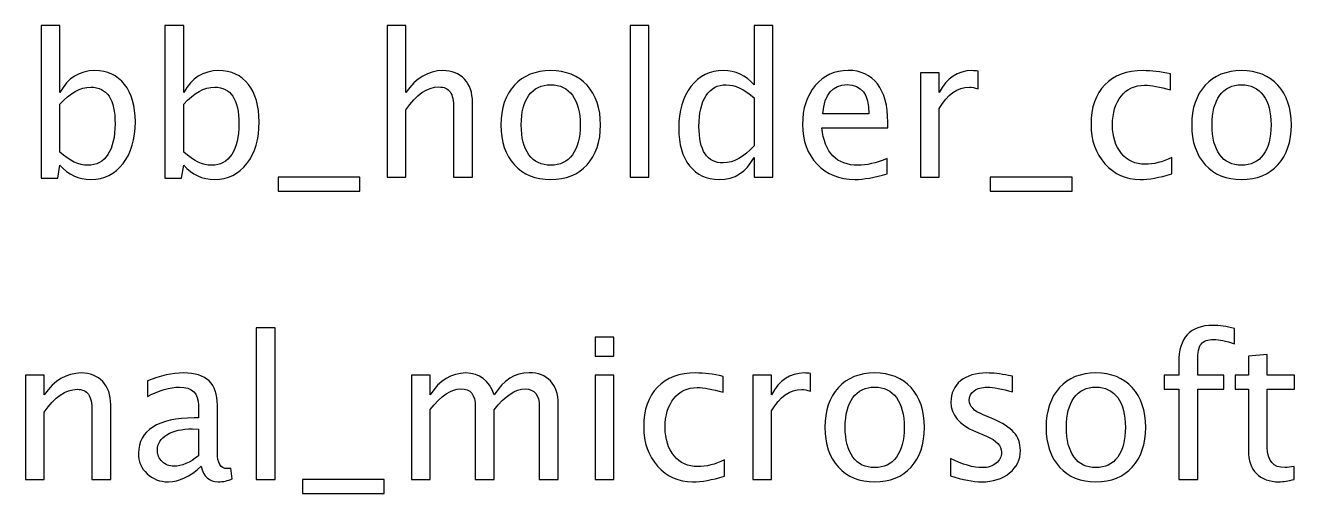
# Model space of a CAD drawing. Header units: centimetres. Extents: x -11.6 to 11.5, y -11.2 to 14.1.
# Drawn here: x -2.69 to 5.5, y 11.13 to 14.15 of the extents above; entities that cross this region are included whole.
import ezdxf

# ---------------------------------------------------------------- set-up
doc = ezdxf.new("R2010")
doc.units = ezdxf.units.CM
doc.header["$MEASUREMENT"] = 0
doc.layers.add('Layer 1', color=7, linetype='Continuous')

msp = doc.modelspace()

# ---------------------------------------------------------------- linework, layer by layer
at = {"layer": 'Layer 1'}
for points, knots in [([(-2.58709, 13.16282), (-2.58709, 13.16282), (-2.58709, 14.14961), (-2.58709, 14.14961), (-2.58709, 14.14961), (-2.58709, 14.14961), (-2.46517, 14.14961), (-2.46517, 14.14961), (-2.46517, 14.14961), (-2.46517, 14.14961), (-2.46517, 13.71633), (-2.46517, 13.71633), (-2.46517, 13.71633), (-2.41522, 13.81052), (-2.34007, 13.85751), (-2.23996, 13.85751), (-2.23996, 13.85751), (-2.15889, 13.85751), (-2.09518, 13.82809), (-2.04861, 13.76903), (-2.04861, 13.76903), (-2.00204, 13.70998), (-1.97876, 13.62933), (-1.97876, 13.5271), (-1.97876, 13.5271), (-1.97876, 13.41576), (-2.00522, 13.3258), (-2.05792, 13.25765), (-2.05792, 13.25765), (-2.11063, 13.18928), (-2.18005, 13.1552), (-2.26599, 13.1552), (-2.26599, 13.1552), (-2.34579, 13.1552), (-2.41225, 13.18568), (-2.46517, 13.24685), (-2.46517, 13.24685), (-2.46517, 13.24685), (-2.47999, 13.16282), (-2.47999, 13.16282), (-2.47999, 13.16282), (-2.47999, 13.16282), (-2.58709, 13.16282), (-2.58709, 13.16282)], [0, 0, 0, 0, 0.0833333, 0.0833333, 0.0833333, 0.0833333, 0.1666667, 0.1666667, 0.1666667, 0.1666667, 0.25, 0.25, 0.25, 0.25, 0.3333333, 0.3333333, 0.3333333, 0.3333333, 0.4166667, 0.4166667, 0.4166667, 0.4166667, 0.5, 0.5, 0.5, 0.5, 0.5833333, 0.5833333, 0.5833333, 0.5833333, 0.6666667, 0.6666667, 0.6666667, 0.6666667, 0.75, 0.75, 0.75, 0.75, 0.8333333, 0.8333333, 0.8333333, 0.8333333, 1, 1, 1, 1]), ([(-1.78784, 13.16282), (-1.78784, 13.16282), (-1.78784, 14.14961), (-1.78784, 14.14961), (-1.78784, 14.14961), (-1.78784, 14.14961), (-1.66592, 14.14961), (-1.66592, 14.14961), (-1.66592, 14.14961), (-1.66592, 14.14961), (-1.66592, 13.71633), (-1.66592, 13.71633), (-1.66592, 13.71633), (-1.61597, 13.81052), (-1.54082, 13.85751), (-1.44071, 13.85751), (-1.44071, 13.85751), (-1.35964, 13.85751), (-1.29593, 13.82809), (-1.24936, 13.76903), (-1.24936, 13.76903), (-1.20279, 13.70998), (-1.17951, 13.62933), (-1.17951, 13.5271), (-1.17951, 13.5271), (-1.17951, 13.41576), (-1.20597, 13.3258), (-1.25867, 13.25765), (-1.25867, 13.25765), (-1.31138, 13.18928), (-1.3808, 13.1552), (-1.46674, 13.1552), (-1.46674, 13.1552), (-1.54654, 13.1552), (-1.613, 13.18568), (-1.66592, 13.24685), (-1.66592, 13.24685), (-1.66592, 13.24685), (-1.68074, 13.16282), (-1.68074, 13.16282), (-1.68074, 13.16282), (-1.68074, 13.16282), (-1.78784, 13.16282), (-1.78784, 13.16282)], [0, 0, 0, 0, 0.0833333, 0.0833333, 0.0833333, 0.0833333, 0.1666667, 0.1666667, 0.1666667, 0.1666667, 0.25, 0.25, 0.25, 0.25, 0.3333333, 0.3333333, 0.3333333, 0.3333333, 0.4166667, 0.4166667, 0.4166667, 0.4166667, 0.5, 0.5, 0.5, 0.5, 0.5833333, 0.5833333, 0.5833333, 0.5833333, 0.6666667, 0.6666667, 0.6666667, 0.6666667, 0.75, 0.75, 0.75, 0.75, 0.8333333, 0.8333333, 0.8333333, 0.8333333, 1, 1, 1, 1]), ([(-0.35359, 13.17044), (-0.35359, 13.17044), (-0.35359, 14.14961), (-0.35359, 14.14961), (-0.35359, 14.14961), (-0.35359, 14.14961), (-0.23167, 14.14961), (-0.23167, 14.14961), (-0.23167, 14.14961), (-0.23167, 14.14961), (-0.23167, 13.71633), (-0.23167, 13.71633), (-0.23167, 13.71633), (-0.16711, 13.81052), (-0.08795, 13.85751), (0.00561, 13.85751), (0.00561, 13.85751), (0.06445, 13.85751), (0.11123, 13.8391), (0.14573, 13.80205), (0.14573, 13.80205), (0.18023, 13.76522), (0.19759, 13.71548), (0.19759, 13.65325), (0.19759, 13.65325), (0.19759, 13.65325), (0.19759, 13.17044), (0.19759, 13.17044), (0.19759, 13.17044), (0.19759, 13.17044), (0.07567, 13.17044), (0.07567, 13.17044), (0.07567, 13.17044), (0.07567, 13.17044), (0.07567, 13.61346), (0.07567, 13.61346), (0.07567, 13.61346), (0.07567, 13.66341), (0.06826, 13.69897), (0.05366, 13.72014), (0.05366, 13.72014), (0.03884, 13.74152), (0.0145, 13.7521), (-0.01958, 13.7521), (-0.01958, 13.7521), (-0.09451, 13.7521), (-0.16521, 13.70321), (-0.23167, 13.60542), (-0.23167, 13.60542), (-0.23167, 13.60542), (-0.23167, 13.17044), (-0.23167, 13.17044), (-0.23167, 13.17044), (-0.23167, 13.17044), (-0.35359, 13.17044), (-0.35359, 13.17044)], [0, 0, 0, 0, 0.0666667, 0.0666667, 0.0666667, 0.0666667, 0.1333333, 0.1333333, 0.1333333, 0.1333333, 0.2, 0.2, 0.2, 0.2, 0.2666667, 0.2666667, 0.2666667, 0.2666667, 0.3333333, 0.3333333, 0.3333333, 0.3333333, 0.4, 0.4, 0.4, 0.4, 0.4666667, 0.4666667, 0.4666667, 0.4666667, 0.5333333, 0.5333333, 0.5333333, 0.5333333, 0.6, 0.6, 0.6, 0.6, 0.6666667, 0.6666667, 0.6666667, 0.6666667, 0.7333333, 0.7333333, 0.7333333, 0.7333333, 0.8, 0.8, 0.8, 0.8, 0.8666667, 0.8666667, 0.8666667, 0.8666667, 1, 1, 1, 1]), ([(1.21486, 13.17044), (1.21486, 13.17044), (1.21486, 14.14961), (1.21486, 14.14961), (1.21486, 14.14961), (1.21486, 14.14961), (1.33678, 14.14961), (1.33678, 14.14961), (1.33678, 14.14961), (1.33678, 14.14961), (1.33678, 13.17044), (1.33678, 13.17044), (1.33678, 13.17044), (1.33678, 13.17044), (1.21486, 13.17044), (1.21486, 13.17044)], [0, 0, 0, 0, 0.2, 0.2, 0.2, 0.2, 0.4, 0.4, 0.4, 0.4, 0.6, 0.6, 0.6, 0.6, 1, 1, 1, 1]), ([(2.01496, 13.17044), (2.01496, 13.17044), (2.01496, 13.29681), (2.01496, 13.29681), (2.01496, 13.29681), (1.96522, 13.2024), (1.89029, 13.1552), (1.79017, 13.1552), (1.79017, 13.1552), (1.70889, 13.1552), (1.64497, 13.18462), (1.5984, 13.24368), (1.5984, 13.24368), (1.55183, 13.30273), (1.52855, 13.38338), (1.52855, 13.48561), (1.52855, 13.48561), (1.52855, 13.59737), (1.55501, 13.68733), (1.60771, 13.75549), (1.60771, 13.75549), (1.66063, 13.82343), (1.73006, 13.85751), (1.81621, 13.85751), (1.81621, 13.85751), (1.896, 13.85751), (1.96247, 13.82703), (2.01496, 13.76586), (2.01496, 13.76586), (2.01496, 13.76586), (2.01496, 14.14961), (2.01496, 14.14961), (2.01496, 14.14961), (2.01496, 14.14961), (2.13688, 14.14961), (2.13688, 14.14961), (2.13688, 14.14961), (2.13688, 14.14961), (2.13688, 13.17044), (2.13688, 13.17044), (2.13688, 13.17044), (2.13688, 13.17044), (2.01496, 13.17044), (2.01496, 13.17044)], [0, 0, 0, 0, 0.0833333, 0.0833333, 0.0833333, 0.0833333, 0.1666667, 0.1666667, 0.1666667, 0.1666667, 0.25, 0.25, 0.25, 0.25, 0.3333333, 0.3333333, 0.3333333, 0.3333333, 0.4166667, 0.4166667, 0.4166667, 0.4166667, 0.5, 0.5, 0.5, 0.5, 0.5833333, 0.5833333, 0.5833333, 0.5833333, 0.6666667, 0.6666667, 0.6666667, 0.6666667, 0.75, 0.75, 0.75, 0.75, 0.8333333, 0.8333333, 0.8333333, 0.8333333, 1, 1, 1, 1]), ([(0.70263, 13.1552), (0.60378, 13.1552), (0.52547, 13.18674), (0.46789, 13.24982), (0.46789, 13.24982), (0.41011, 13.31289), (0.38132, 13.39862), (0.38132, 13.50678), (0.38132, 13.50678), (0.38132, 13.61473), (0.41011, 13.70024), (0.46789, 13.76311), (0.46789, 13.76311), (0.52547, 13.82597), (0.60378, 13.85751), (0.70263, 13.85751), (0.70263, 13.85751), (0.80148, 13.85751), (0.8798, 13.82597), (0.93737, 13.76311), (0.93737, 13.76311), (0.99515, 13.70024), (1.02394, 13.61473), (1.02394, 13.50678), (1.02394, 13.50678), (1.02394, 13.39862), (0.99515, 13.31289), (0.93737, 13.24982), (0.93737, 13.24982), (0.8798, 13.18674), (0.80148, 13.1552), (0.70263, 13.1552)], [0, 0, 0, 0, 0.1111111, 0.1111111, 0.1111111, 0.1111111, 0.2222222, 0.2222222, 0.2222222, 0.2222222, 0.3333333, 0.3333333, 0.3333333, 0.3333333, 0.4444444, 0.4444444, 0.4444444, 0.4444444, 0.5555556, 0.5555556, 0.5555556, 0.5555556, 0.6666667, 0.6666667, 0.6666667, 0.6666667, 0.7777778, 0.7777778, 0.7777778, 0.7777778, 1, 1, 1, 1]), ([(2.87517, 13.19203), (2.79326, 13.16748), (2.72319, 13.1552), (2.66477, 13.1552), (2.66477, 13.1552), (2.56508, 13.1552), (2.48401, 13.18822), (2.42157, 13.25405), (2.42157, 13.25405), (2.35913, 13.31988), (2.3278, 13.40518), (2.3278, 13.51017), (2.3278, 13.51017), (2.3278, 13.61198), (2.35532, 13.69559), (2.41056, 13.76099), (2.41056, 13.76099), (2.46581, 13.82618), (2.5365, 13.85878), (2.62265, 13.85878), (2.62265, 13.85878), (2.70414, 13.85878), (2.76722, 13.82978), (2.81167, 13.77179), (2.81167, 13.77179), (2.85612, 13.71379), (2.87835, 13.63166), (2.87835, 13.52519), (2.87835, 13.52519), (2.87835, 13.52519), (2.87771, 13.48794), (2.87771, 13.48794), (2.87771, 13.48794), (2.87771, 13.48794), (2.45226, 13.48794), (2.45226, 13.48794), (2.45226, 13.48794), (2.47004, 13.32707), (2.54857, 13.24664), (2.68763, 13.24664), (2.68763, 13.24664), (2.73865, 13.24664), (2.80109, 13.26103), (2.87517, 13.28982), (2.87517, 13.28982), (2.87517, 13.28982), (2.87517, 13.19203), (2.87517, 13.19203)], [0, 0, 0, 0, 0.0769231, 0.0769231, 0.0769231, 0.0769231, 0.1538462, 0.1538462, 0.1538462, 0.1538462, 0.2307692, 0.2307692, 0.2307692, 0.2307692, 0.3076923, 0.3076923, 0.3076923, 0.3076923, 0.3846154, 0.3846154, 0.3846154, 0.3846154, 0.4615385, 0.4615385, 0.4615385, 0.4615385, 0.5384615, 0.5384615, 0.5384615, 0.5384615, 0.6153846, 0.6153846, 0.6153846, 0.6153846, 0.6923077, 0.6923077, 0.6923077, 0.6923077, 0.7692308, 0.7692308, 0.7692308, 0.7692308, 0.8461538, 0.8461538, 0.8461538, 0.8461538, 1, 1, 1, 1]), ([(3.08874, 13.17044), (3.08874, 13.17044), (3.08874, 13.84354), (3.08874, 13.84354), (3.08874, 13.84354), (3.08874, 13.84354), (3.21066, 13.84354), (3.21066, 13.84354), (3.21066, 13.84354), (3.21066, 13.84354), (3.21066, 13.71633), (3.21066, 13.71633), (3.21066, 13.71633), (3.25913, 13.81052), (3.32941, 13.85751), (3.42169, 13.85751), (3.42169, 13.85751), (3.43418, 13.85751), (3.4473, 13.85645), (3.46085, 13.85434), (3.46085, 13.85434), (3.46085, 13.85434), (3.46085, 13.74025), (3.46085, 13.74025), (3.46085, 13.74025), (3.43968, 13.74723), (3.42106, 13.75083), (3.40497, 13.75083), (3.40497, 13.75083), (3.3275, 13.75083), (3.26273, 13.70511), (3.21066, 13.61346), (3.21066, 13.61346), (3.21066, 13.61346), (3.21066, 13.17044), (3.21066, 13.17044), (3.21066, 13.17044), (3.21066, 13.17044), (3.08874, 13.17044), (3.08874, 13.17044)], [0, 0, 0, 0, 0.0909091, 0.0909091, 0.0909091, 0.0909091, 0.1818182, 0.1818182, 0.1818182, 0.1818182, 0.2727273, 0.2727273, 0.2727273, 0.2727273, 0.3636364, 0.3636364, 0.3636364, 0.3636364, 0.4545455, 0.4545455, 0.4545455, 0.4545455, 0.5454545, 0.5454545, 0.5454545, 0.5454545, 0.6363636, 0.6363636, 0.6363636, 0.6363636, 0.7272727, 0.7272727, 0.7272727, 0.7272727, 0.8181818, 0.8181818, 0.8181818, 0.8181818, 1, 1, 1, 1]), ([(4.71074, 13.19076), (4.63179, 13.16705), (4.56363, 13.1552), (4.50627, 13.1552), (4.50627, 13.1552), (4.41525, 13.1552), (4.3399, 13.18886), (4.28, 13.25595), (4.28, 13.25595), (4.2201, 13.32326), (4.19004, 13.40814), (4.19004, 13.51038), (4.19004, 13.51038), (4.19004, 13.6196), (4.21967, 13.7049), (4.27894, 13.76586), (4.27894, 13.76586), (4.33821, 13.82703), (4.42097, 13.85751), (4.52723, 13.85751), (4.52723, 13.85751), (4.57951, 13.85751), (4.63835, 13.85031), (4.70312, 13.83592), (4.70312, 13.83592), (4.70312, 13.83592), (4.70312, 13.73305), (4.70312, 13.73305), (4.70312, 13.73305), (4.63433, 13.75337), (4.57824, 13.76353), (4.53506, 13.76353), (4.53506, 13.76353), (4.4724, 13.76353), (4.42224, 13.74004), (4.38477, 13.69326), (4.38477, 13.69326), (4.34731, 13.64648), (4.32847, 13.58404), (4.32847, 13.50614), (4.32847, 13.50614), (4.32847, 13.43058), (4.34794, 13.36962), (4.38668, 13.32284), (4.38668, 13.32284), (4.42541, 13.27627), (4.476, 13.25299), (4.53887, 13.25299), (4.53887, 13.25299), (4.59454, 13.25299), (4.65169, 13.26738), (4.71074, 13.29617), (4.71074, 13.29617), (4.71074, 13.29617), (4.71074, 13.19076), (4.71074, 13.19076)], [0, 0, 0, 0, 0.0666667, 0.0666667, 0.0666667, 0.0666667, 0.1333333, 0.1333333, 0.1333333, 0.1333333, 0.2, 0.2, 0.2, 0.2, 0.2666667, 0.2666667, 0.2666667, 0.2666667, 0.3333333, 0.3333333, 0.3333333, 0.3333333, 0.4, 0.4, 0.4, 0.4, 0.4666667, 0.4666667, 0.4666667, 0.4666667, 0.5333333, 0.5333333, 0.5333333, 0.5333333, 0.6, 0.6, 0.6, 0.6, 0.6666667, 0.6666667, 0.6666667, 0.6666667, 0.7333333, 0.7333333, 0.7333333, 0.7333333, 0.8, 0.8, 0.8, 0.8, 0.8666667, 0.8666667, 0.8666667, 0.8666667, 1, 1, 1, 1]), ([(5.1618, 13.1552), (5.06295, 13.1552), (4.98464, 13.18674), (4.92706, 13.24982), (4.92706, 13.24982), (4.86928, 13.31289), (4.84049, 13.39862), (4.84049, 13.50678), (4.84049, 13.50678), (4.84049, 13.61473), (4.86928, 13.70024), (4.92706, 13.76311), (4.92706, 13.76311), (4.98464, 13.82597), (5.06295, 13.85751), (5.1618, 13.85751), (5.1618, 13.85751), (5.26065, 13.85751), (5.33897, 13.82597), (5.39654, 13.76311), (5.39654, 13.76311), (5.45432, 13.70024), (5.48311, 13.61473), (5.48311, 13.50678), (5.48311, 13.50678), (5.48311, 13.39862), (5.45432, 13.31289), (5.39654, 13.24982), (5.39654, 13.24982), (5.33897, 13.18674), (5.26065, 13.1552), (5.1618, 13.1552)], [0, 0, 0, 0, 0.1111111, 0.1111111, 0.1111111, 0.1111111, 0.2222222, 0.2222222, 0.2222222, 0.2222222, 0.3333333, 0.3333333, 0.3333333, 0.3333333, 0.4444444, 0.4444444, 0.4444444, 0.4444444, 0.5555556, 0.5555556, 0.5555556, 0.5555556, 0.6666667, 0.6666667, 0.6666667, 0.6666667, 0.7777778, 0.7777778, 0.7777778, 0.7777778, 1, 1, 1, 1]), ([(0.70242, 13.24664), (0.76274, 13.24664), (0.80973, 13.26929), (0.84318, 13.3148), (0.84318, 13.3148), (0.87641, 13.36009), (0.89313, 13.42423), (0.89313, 13.50678), (0.89313, 13.50678), (0.89313, 13.58912), (0.87641, 13.65304), (0.84318, 13.69834), (0.84318, 13.69834), (0.80973, 13.74342), (0.76274, 13.76607), (0.70242, 13.76607), (0.70242, 13.76607), (0.64188, 13.76607), (0.59489, 13.74342), (0.56187, 13.69834), (0.56187, 13.69834), (0.52864, 13.65304), (0.51213, 13.58912), (0.51213, 13.50678), (0.51213, 13.50678), (0.51213, 13.42423), (0.52864, 13.36009), (0.56187, 13.3148), (0.56187, 13.3148), (0.59489, 13.26929), (0.64188, 13.24664), (0.70242, 13.24664)], [0, 0, 0, 0, 0.1111111, 0.1111111, 0.1111111, 0.1111111, 0.2222222, 0.2222222, 0.2222222, 0.2222222, 0.3333333, 0.3333333, 0.3333333, 0.3333333, 0.4444444, 0.4444444, 0.4444444, 0.4444444, 0.5555556, 0.5555556, 0.5555556, 0.5555556, 0.6666667, 0.6666667, 0.6666667, 0.6666667, 0.7777778, 0.7777778, 0.7777778, 0.7777778, 1, 1, 1, 1]), ([(2.01496, 13.68246), (1.95167, 13.73813), (1.89177, 13.76607), (1.83504, 13.76607), (1.83504, 13.76607), (1.77916, 13.76607), (1.73598, 13.74279), (1.70529, 13.69601), (1.70529, 13.69601), (1.6746, 13.64944), (1.65936, 13.5834), (1.65936, 13.49789), (1.65936, 13.49789), (1.65936, 13.34062), (1.71143, 13.26188), (1.81578, 13.26188), (1.81578, 13.26188), (1.88352, 13.26188), (1.94998, 13.29892), (2.01496, 13.37279), (2.01496, 13.37279), (2.01496, 13.37279), (2.01496, 13.68246), (2.01496, 13.68246)], [0, 0, 0, 0, 0.1428571, 0.1428571, 0.1428571, 0.1428571, 0.2857143, 0.2857143, 0.2857143, 0.2857143, 0.4285714, 0.4285714, 0.4285714, 0.4285714, 0.5714286, 0.5714286, 0.5714286, 0.5714286, 0.7142857, 0.7142857, 0.7142857, 0.7142857, 1, 1, 1, 1]), ([(2.45861, 13.57938), (2.45861, 13.57938), (2.75579, 13.57938), (2.75579, 13.57938), (2.75579, 13.57938), (2.75579, 13.70469), (2.70901, 13.76734), (2.61567, 13.76734), (2.61567, 13.76734), (2.52169, 13.76734), (2.46941, 13.70469), (2.45861, 13.57938)], [0, 0, 0, 0, 0.25, 0.25, 0.25, 0.25, 0.5, 0.5, 0.5, 0.5, 1, 1, 1, 1]), ([(5.16159, 13.24664), (5.22191, 13.24664), (5.2689, 13.26929), (5.30235, 13.3148), (5.30235, 13.3148), (5.33558, 13.36009), (5.3523, 13.42423), (5.3523, 13.50678), (5.3523, 13.50678), (5.3523, 13.58912), (5.33558, 13.65304), (5.30235, 13.69834), (5.30235, 13.69834), (5.2689, 13.74342), (5.22191, 13.76607), (5.16159, 13.76607), (5.16159, 13.76607), (5.10105, 13.76607), (5.05406, 13.74342), (5.02104, 13.69834), (5.02104, 13.69834), (4.98781, 13.65304), (4.9713, 13.58912), (4.9713, 13.50678), (4.9713, 13.50678), (4.9713, 13.42423), (4.98781, 13.36009), (5.02104, 13.3148), (5.02104, 13.3148), (5.05406, 13.26929), (5.10105, 13.24664), (5.16159, 13.24664)], [0, 0, 0, 0, 0.1111111, 0.1111111, 0.1111111, 0.1111111, 0.2222222, 0.2222222, 0.2222222, 0.2222222, 0.3333333, 0.3333333, 0.3333333, 0.3333333, 0.4444444, 0.4444444, 0.4444444, 0.4444444, 0.5555556, 0.5555556, 0.5555556, 0.5555556, 0.6666667, 0.6666667, 0.6666667, 0.6666667, 0.7777778, 0.7777778, 0.7777778, 0.7777778, 1, 1, 1, 1]), ([(-2.46517, 13.33088), (-2.4023, 13.27479), (-2.3424, 13.24664), (-2.28546, 13.24664), (-2.28546, 13.24664), (-2.22937, 13.24664), (-2.18598, 13.27014), (-2.1555, 13.31691), (-2.1555, 13.31691), (-2.12481, 13.36369), (-2.10957, 13.42952), (-2.10957, 13.51461), (-2.10957, 13.51461), (-2.10957, 13.67209), (-2.16164, 13.75083), (-2.26578, 13.75083), (-2.26578, 13.75083), (-2.33394, 13.75083), (-2.4004, 13.714), (-2.46517, 13.64013), (-2.46517, 13.64013), (-2.46517, 13.64013), (-2.46517, 13.33088), (-2.46517, 13.33088)], [0, 0, 0, 0, 0.1428571, 0.1428571, 0.1428571, 0.1428571, 0.2857143, 0.2857143, 0.2857143, 0.2857143, 0.4285714, 0.4285714, 0.4285714, 0.4285714, 0.5714286, 0.5714286, 0.5714286, 0.5714286, 0.7142857, 0.7142857, 0.7142857, 0.7142857, 1, 1, 1, 1]), ([(-1.66592, 13.33088), (-1.60305, 13.27479), (-1.54315, 13.24664), (-1.48621, 13.24664), (-1.48621, 13.24664), (-1.43012, 13.24664), (-1.38673, 13.27014), (-1.35625, 13.31691), (-1.35625, 13.31691), (-1.32556, 13.36369), (-1.31032, 13.42952), (-1.31032, 13.51461), (-1.31032, 13.51461), (-1.31032, 13.67209), (-1.36239, 13.75083), (-1.46653, 13.75083), (-1.46653, 13.75083), (-1.53469, 13.75083), (-1.60115, 13.714), (-1.66592, 13.64013), (-1.66592, 13.64013), (-1.66592, 13.64013), (-1.66592, 13.33088), (-1.66592, 13.33088)], [0, 0, 0, 0, 0.1428571, 0.1428571, 0.1428571, 0.1428571, 0.2857143, 0.2857143, 0.2857143, 0.2857143, 0.4285714, 0.4285714, 0.4285714, 0.4285714, 0.5714286, 0.5714286, 0.5714286, 0.5714286, 0.7142857, 0.7142857, 0.7142857, 0.7142857, 1, 1, 1, 1]), ([(-1.05717, 13.079), (-1.05717, 13.079), (-1.05717, 13.17044), (-1.05717, 13.17044), (-1.05717, 13.17044), (-1.05717, 13.17044), (-0.52885, 13.17044), (-0.52885, 13.17044), (-0.52885, 13.17044), (-0.52885, 13.17044), (-0.52885, 13.079), (-0.52885, 13.079), (-0.52885, 13.079), (-0.52885, 13.079), (-1.05717, 13.079), (-1.05717, 13.079)], [0, 0, 0, 0, 0.2, 0.2, 0.2, 0.2, 0.4, 0.4, 0.4, 0.4, 0.6, 0.6, 0.6, 0.6, 1, 1, 1, 1]), ([(3.5398, 13.079), (3.5398, 13.079), (3.5398, 13.17044), (3.5398, 13.17044), (3.5398, 13.17044), (3.5398, 13.17044), (4.06812, 13.17044), (4.06812, 13.17044), (4.06812, 13.17044), (4.06812, 13.17044), (4.06812, 13.079), (4.06812, 13.079), (4.06812, 13.079), (4.06812, 13.079), (3.5398, 13.079), (3.5398, 13.079)], [0, 0, 0, 0, 0.2, 0.2, 0.2, 0.2, 0.4, 0.4, 0.4, 0.4, 0.6, 0.6, 0.6, 0.6, 1, 1, 1, 1]), ([(4.75668, 11.21887), (4.75668, 11.21887), (4.75668, 11.80053), (4.75668, 11.80053), (4.75668, 11.80053), (4.75668, 11.80053), (4.66122, 11.80053), (4.66122, 11.80053), (4.66122, 11.80053), (4.66122, 11.80053), (4.66122, 11.89197), (4.66122, 11.89197), (4.66122, 11.89197), (4.66122, 11.89197), (4.75668, 11.89197), (4.75668, 11.89197), (4.75668, 11.89197), (4.75668, 11.89197), (4.75668, 11.97262), (4.75668, 11.97262), (4.75668, 11.97262), (4.75668, 12.13306), (4.82992, 12.21328), (4.97639, 12.21328), (4.97639, 12.21328), (5.01745, 12.21328), (5.06402, 12.20651), (5.11609, 12.19296), (5.11609, 12.19296), (5.11609, 12.19296), (5.11609, 12.09517), (5.11609, 12.09517), (5.11609, 12.09517), (5.06085, 12.11295), (5.01661, 12.12184), (4.98338, 12.12184), (4.98338, 12.12184), (4.94295, 12.12184), (4.91543, 12.11232), (4.90083, 12.09305), (4.90083, 12.09305), (4.88601, 12.07379), (4.8786, 12.03802), (4.8786, 11.98574), (4.8786, 11.98574), (4.8786, 11.98574), (4.8786, 11.89197), (4.8786, 11.89197), (4.8786, 11.89197), (4.8786, 11.89197), (5.04772, 11.89197), (5.04772, 11.89197), (5.04772, 11.89197), (5.04772, 11.89197), (5.04772, 11.80053), (5.04772, 11.80053), (5.04772, 11.80053), (5.04772, 11.80053), (4.8786, 11.80053), (4.8786, 11.80053), (4.8786, 11.80053), (4.8786, 11.80053), (4.8786, 11.21887), (4.8786, 11.21887), (4.8786, 11.21887), (4.8786, 11.21887), (4.75668, 11.21887), (4.75668, 11.21887)], [0, 0, 0, 0, 0.0555556, 0.0555556, 0.0555556, 0.0555556, 0.1111111, 0.1111111, 0.1111111, 0.1111111, 0.1666667, 0.1666667, 0.1666667, 0.1666667, 0.2222222, 0.2222222, 0.2222222, 0.2222222, 0.2777778, 0.2777778, 0.2777778, 0.2777778, 0.3333333, 0.3333333, 0.3333333, 0.3333333, 0.3888889, 0.3888889, 0.3888889, 0.3888889, 0.4444444, 0.4444444, 0.4444444, 0.4444444, 0.5, 0.5, 0.5, 0.5, 0.5555556, 0.5555556, 0.5555556, 0.5555556, 0.6111111, 0.6111111, 0.6111111, 0.6111111, 0.6666667, 0.6666667, 0.6666667, 0.6666667, 0.7222222, 0.7222222, 0.7222222, 0.7222222, 0.7777778, 0.7777778, 0.7777778, 0.7777778, 0.8333333, 0.8333333, 0.8333333, 0.8333333, 0.8888889, 0.8888889, 0.8888889, 0.8888889, 1, 1, 1, 1]), ([(-1.19898, 11.21887), (-1.19898, 11.21887), (-1.19898, 12.19804), (-1.19898, 12.19804), (-1.19898, 12.19804), (-1.19898, 12.19804), (-1.07706, 12.19804), (-1.07706, 12.19804), (-1.07706, 12.19804), (-1.07706, 12.19804), (-1.07706, 11.21887), (-1.07706, 11.21887), (-1.07706, 11.21887), (-1.07706, 11.21887), (-1.19898, 11.21887), (-1.19898, 11.21887)], [0, 0, 0, 0, 0.2, 0.2, 0.2, 0.2, 0.4, 0.4, 0.4, 0.4, 0.6, 0.6, 0.6, 0.6, 1, 1, 1, 1]), ([(0.98881, 12.01516), (0.98881, 12.01516), (0.98881, 12.13708), (0.98881, 12.13708), (0.98881, 12.13708), (0.98881, 12.13708), (1.11073, 12.13708), (1.11073, 12.13708), (1.11073, 12.13708), (1.11073, 12.13708), (1.11073, 12.01516), (1.11073, 12.01516), (1.11073, 12.01516), (1.11073, 12.01516), (0.98881, 12.01516), (0.98881, 12.01516)], [0, 0, 0, 0, 0.2, 0.2, 0.2, 0.2, 0.4, 0.4, 0.4, 0.4, 0.6, 0.6, 0.6, 0.6, 1, 1, 1, 1]), ([(5.50175, 11.21908), (5.46407, 11.20871), (5.43127, 11.20363), (5.40354, 11.20363), (5.40354, 11.20363), (5.34131, 11.20363), (5.29284, 11.22141), (5.25812, 11.25697), (5.25812, 11.25697), (5.2232, 11.29253), (5.20584, 11.34185), (5.20584, 11.40514), (5.20584, 11.40514), (5.20584, 11.40514), (5.20584, 11.80053), (5.20584, 11.80053), (5.20584, 11.80053), (5.20584, 11.80053), (5.1216, 11.80053), (5.1216, 11.80053), (5.1216, 11.80053), (5.1216, 11.80053), (5.1216, 11.89197), (5.1216, 11.89197), (5.1216, 11.89197), (5.1216, 11.89197), (5.20584, 11.89197), (5.20584, 11.89197), (5.20584, 11.89197), (5.20584, 11.89197), (5.20584, 12.01368), (5.20584, 12.01368), (5.20584, 12.01368), (5.20584, 12.01368), (5.32776, 12.02532), (5.32776, 12.02532), (5.32776, 12.02532), (5.32776, 12.02532), (5.32776, 11.89197), (5.32776, 11.89197), (5.32776, 11.89197), (5.32776, 11.89197), (5.50429, 11.89197), (5.50429, 11.89197), (5.50429, 11.89197), (5.50429, 11.89197), (5.50429, 11.80053), (5.50429, 11.80053), (5.50429, 11.80053), (5.50429, 11.80053), (5.32776, 11.80053), (5.32776, 11.80053), (5.32776, 11.80053), (5.32776, 11.80053), (5.32776, 11.42715), (5.32776, 11.42715), (5.32776, 11.42715), (5.32776, 11.3391), (5.36607, 11.29507), (5.44248, 11.29507), (5.44248, 11.29507), (5.45878, 11.29507), (5.47847, 11.29782), (5.50175, 11.30311), (5.50175, 11.30311), (5.50175, 11.30311), (5.50175, 11.21908), (5.50175, 11.21908)], [0, 0, 0, 0, 0.0555556, 0.0555556, 0.0555556, 0.0555556, 0.1111111, 0.1111111, 0.1111111, 0.1111111, 0.1666667, 0.1666667, 0.1666667, 0.1666667, 0.2222222, 0.2222222, 0.2222222, 0.2222222, 0.2777778, 0.2777778, 0.2777778, 0.2777778, 0.3333333, 0.3333333, 0.3333333, 0.3333333, 0.3888889, 0.3888889, 0.3888889, 0.3888889, 0.4444444, 0.4444444, 0.4444444, 0.4444444, 0.5, 0.5, 0.5, 0.5, 0.5555556, 0.5555556, 0.5555556, 0.5555556, 0.6111111, 0.6111111, 0.6111111, 0.6111111, 0.6666667, 0.6666667, 0.6666667, 0.6666667, 0.7222222, 0.7222222, 0.7222222, 0.7222222, 0.7777778, 0.7777778, 0.7777778, 0.7777778, 0.8333333, 0.8333333, 0.8333333, 0.8333333, 0.8888889, 0.8888889, 0.8888889, 0.8888889, 1, 1, 1, 1]), ([(-2.68848, 11.21887), (-2.68848, 11.21887), (-2.68848, 11.89197), (-2.68848, 11.89197), (-2.68848, 11.89197), (-2.68848, 11.89197), (-2.56656, 11.89197), (-2.56656, 11.89197), (-2.56656, 11.89197), (-2.56656, 11.89197), (-2.56656, 11.76476), (-2.56656, 11.76476), (-2.56656, 11.76476), (-2.502, 11.85895), (-2.42284, 11.90594), (-2.32928, 11.90594), (-2.32928, 11.90594), (-2.27044, 11.90594), (-2.22366, 11.88753), (-2.18916, 11.85048), (-2.18916, 11.85048), (-2.15466, 11.81365), (-2.1373, 11.76391), (-2.1373, 11.70168), (-2.1373, 11.70168), (-2.1373, 11.70168), (-2.1373, 11.21887), (-2.1373, 11.21887), (-2.1373, 11.21887), (-2.1373, 11.21887), (-2.25922, 11.21887), (-2.25922, 11.21887), (-2.25922, 11.21887), (-2.25922, 11.21887), (-2.25922, 11.66189), (-2.25922, 11.66189), (-2.25922, 11.66189), (-2.25922, 11.71184), (-2.26663, 11.7474), (-2.28123, 11.76857), (-2.28123, 11.76857), (-2.29605, 11.78995), (-2.32039, 11.80053), (-2.35447, 11.80053), (-2.35447, 11.80053), (-2.4294, 11.80053), (-2.5001, 11.75164), (-2.56656, 11.65385), (-2.56656, 11.65385), (-2.56656, 11.65385), (-2.56656, 11.21887), (-2.56656, 11.21887), (-2.56656, 11.21887), (-2.56656, 11.21887), (-2.68848, 11.21887), (-2.68848, 11.21887)], [0, 0, 0, 0, 0.0666667, 0.0666667, 0.0666667, 0.0666667, 0.1333333, 0.1333333, 0.1333333, 0.1333333, 0.2, 0.2, 0.2, 0.2, 0.2666667, 0.2666667, 0.2666667, 0.2666667, 0.3333333, 0.3333333, 0.3333333, 0.3333333, 0.4, 0.4, 0.4, 0.4, 0.4666667, 0.4666667, 0.4666667, 0.4666667, 0.5333333, 0.5333333, 0.5333333, 0.5333333, 0.6, 0.6, 0.6, 0.6, 0.6666667, 0.6666667, 0.6666667, 0.6666667, 0.7333333, 0.7333333, 0.7333333, 0.7333333, 0.8, 0.8, 0.8, 0.8, 0.8666667, 0.8666667, 0.8666667, 0.8666667, 1, 1, 1, 1]), ([(-1.55331, 11.3046), (-1.62654, 11.23729), (-1.69703, 11.20363), (-1.76476, 11.20363), (-1.76476, 11.20363), (-1.82043, 11.20363), (-1.86679, 11.22099), (-1.9034, 11.25591), (-1.9034, 11.25591), (-1.94023, 11.29084), (-1.95865, 11.33486), (-1.95865, 11.38799), (-1.95865, 11.38799), (-1.95865, 11.46144), (-1.92775, 11.51796), (-1.86594, 11.55733), (-1.86594, 11.55733), (-1.80413, 11.5967), (-1.71544, 11.61638), (-1.59987, 11.61638), (-1.59987, 11.61638), (-1.59987, 11.61638), (-1.5713, 11.61638), (-1.5713, 11.61638), (-1.5713, 11.61638), (-1.5713, 11.61638), (-1.5713, 11.69745), (-1.5713, 11.69745), (-1.5713, 11.69745), (-1.5713, 11.77555), (-1.61194, 11.8145), (-1.69343, 11.8145), (-1.69343, 11.8145), (-1.75651, 11.8145), (-1.82551, 11.7946), (-1.90023, 11.75481), (-1.90023, 11.75481), (-1.90023, 11.75481), (-1.90023, 11.85514), (-1.90023, 11.85514), (-1.90023, 11.85514), (-1.8181, 11.88901), (-1.74063, 11.90594), (-1.66803, 11.90594), (-1.66803, 11.90594), (-1.59331, 11.90594), (-1.53807, 11.88901), (-1.50272, 11.85493), (-1.50272, 11.85493), (-1.46716, 11.82085), (-1.44938, 11.76836), (-1.44938, 11.69745), (-1.44938, 11.69745), (-1.44938, 11.69745), (-1.44938, 11.39328), (-1.44938, 11.39328), (-1.44938, 11.39328), (-1.44938, 11.32365), (-1.428, 11.28872), (-1.38503, 11.28872), (-1.38503, 11.28872), (-1.37974, 11.28872), (-1.37191, 11.28957), (-1.36154, 11.29126), (-1.36154, 11.29126), (-1.36154, 11.29126), (-1.35286, 11.22353), (-1.35286, 11.22353), (-1.35286, 11.22353), (-1.38059, 11.21019), (-1.41107, 11.20363), (-1.44451, 11.20363), (-1.44451, 11.20363), (-1.50145, 11.20363), (-1.53764, 11.23729), (-1.55331, 11.3046)], [0, 0, 0, 0, 0.05, 0.05, 0.05, 0.05, 0.1, 0.1, 0.1, 0.1, 0.15, 0.15, 0.15, 0.15, 0.2, 0.2, 0.2, 0.2, 0.25, 0.25, 0.25, 0.25, 0.3, 0.3, 0.3, 0.3, 0.35, 0.35, 0.35, 0.35, 0.4, 0.4, 0.4, 0.4, 0.45, 0.45, 0.45, 0.45, 0.5, 0.5, 0.5, 0.5, 0.55, 0.55, 0.55, 0.55, 0.6, 0.6, 0.6, 0.6, 0.65, 0.65, 0.65, 0.65, 0.7, 0.7, 0.7, 0.7, 0.75, 0.75, 0.75, 0.75, 0.8, 0.8, 0.8, 0.8, 0.85, 0.85, 0.85, 0.85, 0.9, 0.9, 0.9, 0.9, 1, 1, 1, 1]), ([(-0.19695, 11.21887), (-0.19695, 11.21887), (-0.19695, 11.89197), (-0.19695, 11.89197), (-0.19695, 11.89197), (-0.19695, 11.89197), (-0.07503, 11.89197), (-0.07503, 11.89197), (-0.07503, 11.89197), (-0.07503, 11.89197), (-0.07503, 11.76476), (-0.07503, 11.76476), (-0.07503, 11.76476), (-0.01555, 11.85895), (0.06065, 11.90594), (0.15399, 11.90594), (0.15399, 11.90594), (0.24395, 11.90594), (0.30512, 11.85895), (0.33772, 11.76476), (0.33772, 11.76476), (0.39551, 11.8598), (0.47086, 11.90721), (0.56336, 11.90721), (0.56336, 11.90721), (0.62241, 11.90721), (0.66834, 11.88985), (0.70115, 11.85493), (0.70115, 11.85493), (0.73396, 11.82), (0.75047, 11.77111), (0.75047, 11.70824), (0.75047, 11.70824), (0.75047, 11.70824), (0.75047, 11.21887), (0.75047, 11.21887), (0.75047, 11.21887), (0.75047, 11.21887), (0.62855, 11.21887), (0.62855, 11.21887), (0.62855, 11.21887), (0.62855, 11.21887), (0.62855, 11.68814), (0.62855, 11.68814), (0.62855, 11.68814), (0.62855, 11.76476), (0.59807, 11.80307), (0.53711, 11.80307), (0.53711, 11.80307), (0.47382, 11.80307), (0.40736, 11.75841), (0.33772, 11.66887), (0.33772, 11.66887), (0.33772, 11.66887), (0.33772, 11.21887), (0.33772, 11.21887), (0.33772, 11.21887), (0.33772, 11.21887), (0.2158, 11.21887), (0.2158, 11.21887), (0.2158, 11.21887), (0.2158, 11.21887), (0.2158, 11.68856), (0.2158, 11.68856), (0.2158, 11.68856), (0.2158, 11.76582), (0.1849, 11.80434), (0.12288, 11.80434), (0.12288, 11.80434), (0.06128, 11.80434), (-0.00476, 11.75947), (-0.07503, 11.66951), (-0.07503, 11.66951), (-0.07503, 11.66951), (-0.07503, 11.21887), (-0.07503, 11.21887), (-0.07503, 11.21887), (-0.07503, 11.21887), (-0.19695, 11.21887), (-0.19695, 11.21887)], [0, 0, 0, 0, 0.047619, 0.047619, 0.047619, 0.047619, 0.0952381, 0.0952381, 0.0952381, 0.0952381, 0.1428571, 0.1428571, 0.1428571, 0.1428571, 0.1904762, 0.1904762, 0.1904762, 0.1904762, 0.2380952, 0.2380952, 0.2380952, 0.2380952, 0.2857143, 0.2857143, 0.2857143, 0.2857143, 0.3333333, 0.3333333, 0.3333333, 0.3333333, 0.3809524, 0.3809524, 0.3809524, 0.3809524, 0.4285714, 0.4285714, 0.4285714, 0.4285714, 0.4761905, 0.4761905, 0.4761905, 0.4761905, 0.5238095, 0.5238095, 0.5238095, 0.5238095, 0.5714286, 0.5714286, 0.5714286, 0.5714286, 0.6190476, 0.6190476, 0.6190476, 0.6190476, 0.6666667, 0.6666667, 0.6666667, 0.6666667, 0.7142857, 0.7142857, 0.7142857, 0.7142857, 0.7619048, 0.7619048, 0.7619048, 0.7619048, 0.8095238, 0.8095238, 0.8095238, 0.8095238, 0.8571429, 0.8571429, 0.8571429, 0.8571429, 0.9047619, 0.9047619, 0.9047619, 0.9047619, 1, 1, 1, 1]), ([(0.98881, 11.21887), (0.98881, 11.21887), (0.98881, 11.89197), (0.98881, 11.89197), (0.98881, 11.89197), (0.98881, 11.89197), (1.11073, 11.89197), (1.11073, 11.89197), (1.11073, 11.89197), (1.11073, 11.89197), (1.11073, 11.21887), (1.11073, 11.21887), (1.11073, 11.21887), (1.11073, 11.21887), (0.98881, 11.21887), (0.98881, 11.21887)], [0, 0, 0, 0, 0.2, 0.2, 0.2, 0.2, 0.4, 0.4, 0.4, 0.4, 0.6, 0.6, 0.6, 0.6, 1, 1, 1, 1]), ([(1.8232, 11.23919), (1.74425, 11.21548), (1.67609, 11.20363), (1.61873, 11.20363), (1.61873, 11.20363), (1.52771, 11.20363), (1.45236, 11.23729), (1.39246, 11.30438), (1.39246, 11.30438), (1.33256, 11.37169), (1.3025, 11.45657), (1.3025, 11.55881), (1.3025, 11.55881), (1.3025, 11.66803), (1.33213, 11.75333), (1.3914, 11.81429), (1.3914, 11.81429), (1.45067, 11.87546), (1.53343, 11.90594), (1.63969, 11.90594), (1.63969, 11.90594), (1.69197, 11.90594), (1.75081, 11.89874), (1.81558, 11.88435), (1.81558, 11.88435), (1.81558, 11.88435), (1.81558, 11.78148), (1.81558, 11.78148), (1.81558, 11.78148), (1.74679, 11.8018), (1.6907, 11.81196), (1.64752, 11.81196), (1.64752, 11.81196), (1.58486, 11.81196), (1.5347, 11.78847), (1.49723, 11.74169), (1.49723, 11.74169), (1.45977, 11.69491), (1.44093, 11.63247), (1.44093, 11.55457), (1.44093, 11.55457), (1.44093, 11.47901), (1.4604, 11.41805), (1.49914, 11.37127), (1.49914, 11.37127), (1.53787, 11.3247), (1.58846, 11.30142), (1.65133, 11.30142), (1.65133, 11.30142), (1.707, 11.30142), (1.76415, 11.31581), (1.8232, 11.3446), (1.8232, 11.3446), (1.8232, 11.3446), (1.8232, 11.23919), (1.8232, 11.23919)], [0, 0, 0, 0, 0.0666667, 0.0666667, 0.0666667, 0.0666667, 0.1333333, 0.1333333, 0.1333333, 0.1333333, 0.2, 0.2, 0.2, 0.2, 0.2666667, 0.2666667, 0.2666667, 0.2666667, 0.3333333, 0.3333333, 0.3333333, 0.3333333, 0.4, 0.4, 0.4, 0.4, 0.4666667, 0.4666667, 0.4666667, 0.4666667, 0.5333333, 0.5333333, 0.5333333, 0.5333333, 0.6, 0.6, 0.6, 0.6, 0.6666667, 0.6666667, 0.6666667, 0.6666667, 0.7333333, 0.7333333, 0.7333333, 0.7333333, 0.8, 0.8, 0.8, 0.8, 0.8666667, 0.8666667, 0.8666667, 0.8666667, 1, 1, 1, 1]), ([(2.00629, 11.21887), (2.00629, 11.21887), (2.00629, 11.89197), (2.00629, 11.89197), (2.00629, 11.89197), (2.00629, 11.89197), (2.12821, 11.89197), (2.12821, 11.89197), (2.12821, 11.89197), (2.12821, 11.89197), (2.12821, 11.76476), (2.12821, 11.76476), (2.12821, 11.76476), (2.17668, 11.85895), (2.24696, 11.90594), (2.33924, 11.90594), (2.33924, 11.90594), (2.35173, 11.90594), (2.36485, 11.90488), (2.3784, 11.90277), (2.3784, 11.90277), (2.3784, 11.90277), (2.3784, 11.78868), (2.3784, 11.78868), (2.3784, 11.78868), (2.35723, 11.79566), (2.33861, 11.79926), (2.32252, 11.79926), (2.32252, 11.79926), (2.24505, 11.79926), (2.18028, 11.75354), (2.12821, 11.66189), (2.12821, 11.66189), (2.12821, 11.66189), (2.12821, 11.21887), (2.12821, 11.21887), (2.12821, 11.21887), (2.12821, 11.21887), (2.00629, 11.21887), (2.00629, 11.21887)], [0, 0, 0, 0, 0.0909091, 0.0909091, 0.0909091, 0.0909091, 0.1818182, 0.1818182, 0.1818182, 0.1818182, 0.2727273, 0.2727273, 0.2727273, 0.2727273, 0.3636364, 0.3636364, 0.3636364, 0.3636364, 0.4545455, 0.4545455, 0.4545455, 0.4545455, 0.5454545, 0.5454545, 0.5454545, 0.5454545, 0.6363636, 0.6363636, 0.6363636, 0.6363636, 0.7272727, 0.7272727, 0.7272727, 0.7272727, 0.8181818, 0.8181818, 0.8181818, 0.8181818, 1, 1, 1, 1]), ([(2.7939, 11.20363), (2.69505, 11.20363), (2.61674, 11.23517), (2.55916, 11.29825), (2.55916, 11.29825), (2.50138, 11.36132), (2.47259, 11.44705), (2.47259, 11.55521), (2.47259, 11.55521), (2.47259, 11.66316), (2.50138, 11.74867), (2.55916, 11.81154), (2.55916, 11.81154), (2.61674, 11.8744), (2.69505, 11.90594), (2.7939, 11.90594), (2.7939, 11.90594), (2.89275, 11.90594), (2.97107, 11.8744), (3.02864, 11.81154), (3.02864, 11.81154), (3.08642, 11.74867), (3.11521, 11.66316), (3.11521, 11.55521), (3.11521, 11.55521), (3.11521, 11.44705), (3.08642, 11.36132), (3.02864, 11.29825), (3.02864, 11.29825), (2.97107, 11.23517), (2.89275, 11.20363), (2.7939, 11.20363)], [0, 0, 0, 0, 0.1111111, 0.1111111, 0.1111111, 0.1111111, 0.2222222, 0.2222222, 0.2222222, 0.2222222, 0.3333333, 0.3333333, 0.3333333, 0.3333333, 0.4444444, 0.4444444, 0.4444444, 0.4444444, 0.5555556, 0.5555556, 0.5555556, 0.5555556, 0.6666667, 0.6666667, 0.6666667, 0.6666667, 0.7777778, 0.7777778, 0.7777778, 0.7777778, 1, 1, 1, 1]), ([(3.282, 11.243), (3.282, 11.243), (3.282, 11.35476), (3.282, 11.35476), (3.282, 11.35476), (3.3618, 11.31497), (3.43101, 11.29507), (3.49007, 11.29507), (3.49007, 11.29507), (3.52521, 11.29507), (3.55442, 11.3046), (3.57749, 11.32365), (3.57749, 11.32365), (3.60056, 11.34248), (3.6122, 11.36619), (3.6122, 11.39477), (3.6122, 11.39477), (3.6122, 11.43646), (3.57982, 11.47097), (3.51505, 11.49827), (3.51505, 11.49827), (3.51505, 11.49827), (3.44371, 11.52854), (3.44371, 11.52854), (3.44371, 11.52854), (3.33852, 11.57214), (3.28581, 11.63522), (3.28581, 11.71713), (3.28581, 11.71713), (3.28581, 11.77577), (3.30655, 11.82191), (3.34804, 11.85556), (3.34804, 11.85556), (3.38953, 11.88922), (3.44647, 11.90594), (3.51864, 11.90594), (3.51864, 11.90594), (3.55611, 11.90594), (3.60268, 11.90086), (3.65792, 11.89049), (3.65792, 11.89049), (3.65792, 11.89049), (3.68332, 11.88562), (3.68332, 11.88562), (3.68332, 11.88562), (3.68332, 11.88562), (3.68332, 11.78402), (3.68332, 11.78402), (3.68332, 11.78402), (3.61538, 11.80434), (3.56119, 11.8145), (3.52076, 11.8145), (3.52076, 11.8145), (3.4852, 11.8145), (3.45705, 11.80667), (3.43567, 11.79122), (3.43567, 11.79122), (3.4145, 11.77577), (3.40392, 11.75502), (3.40392, 11.72899), (3.40392, 11.72899), (3.40392, 11.69237), (3.43355, 11.66125), (3.49303, 11.63607), (3.49303, 11.63607), (3.49303, 11.63607), (3.55166, 11.6113), (3.55166, 11.6113), (3.55166, 11.6113), (3.61813, 11.58336), (3.66512, 11.55373), (3.69263, 11.52261), (3.69263, 11.52261), (3.72036, 11.4915), (3.73412, 11.45255), (3.73412, 11.40598), (3.73412, 11.40598), (3.73412, 11.34693), (3.71084, 11.29846), (3.66406, 11.26057), (3.66406, 11.26057), (3.61749, 11.22268), (3.5578, 11.20363), (3.4852, 11.20363), (3.4852, 11.20363), (3.42932, 11.20363), (3.3618, 11.21675), (3.282, 11.243)], [0, 0, 0, 0, 0.0434783, 0.0434783, 0.0434783, 0.0434783, 0.0869565, 0.0869565, 0.0869565, 0.0869565, 0.1304348, 0.1304348, 0.1304348, 0.1304348, 0.173913, 0.173913, 0.173913, 0.173913, 0.2173913, 0.2173913, 0.2173913, 0.2173913, 0.2608696, 0.2608696, 0.2608696, 0.2608696, 0.3043478, 0.3043478, 0.3043478, 0.3043478, 0.3478261, 0.3478261, 0.3478261, 0.3478261, 0.3913043, 0.3913043, 0.3913043, 0.3913043, 0.4347826, 0.4347826, 0.4347826, 0.4347826, 0.4782609, 0.4782609, 0.4782609, 0.4782609, 0.5217391, 0.5217391, 0.5217391, 0.5217391, 0.5652174, 0.5652174, 0.5652174, 0.5652174, 0.6086957, 0.6086957, 0.6086957, 0.6086957, 0.6521739, 0.6521739, 0.6521739, 0.6521739, 0.6956522, 0.6956522, 0.6956522, 0.6956522, 0.7391304, 0.7391304, 0.7391304, 0.7391304, 0.7826087, 0.7826087, 0.7826087, 0.7826087, 0.826087, 0.826087, 0.826087, 0.826087, 0.8695652, 0.8695652, 0.8695652, 0.8695652, 0.9130435, 0.9130435, 0.9130435, 0.9130435, 1, 1, 1, 1]), ([(4.22159, 11.20363), (4.12274, 11.20363), (4.04443, 11.23517), (3.98685, 11.29825), (3.98685, 11.29825), (3.92907, 11.36132), (3.90028, 11.44705), (3.90028, 11.55521), (3.90028, 11.55521), (3.90028, 11.66316), (3.92907, 11.74867), (3.98685, 11.81154), (3.98685, 11.81154), (4.04443, 11.8744), (4.12274, 11.90594), (4.22159, 11.90594), (4.22159, 11.90594), (4.32044, 11.90594), (4.39876, 11.8744), (4.45633, 11.81154), (4.45633, 11.81154), (4.51411, 11.74867), (4.5429, 11.66316), (4.5429, 11.55521), (4.5429, 11.55521), (4.5429, 11.44705), (4.51411, 11.36132), (4.45633, 11.29825), (4.45633, 11.29825), (4.39876, 11.23517), (4.32044, 11.20363), (4.22159, 11.20363)], [0, 0, 0, 0, 0.1111111, 0.1111111, 0.1111111, 0.1111111, 0.2222222, 0.2222222, 0.2222222, 0.2222222, 0.3333333, 0.3333333, 0.3333333, 0.3333333, 0.4444444, 0.4444444, 0.4444444, 0.4444444, 0.5555556, 0.5555556, 0.5555556, 0.5555556, 0.6666667, 0.6666667, 0.6666667, 0.6666667, 0.7777778, 0.7777778, 0.7777778, 0.7777778, 1, 1, 1, 1]), ([(2.79369, 11.29507), (2.85401, 11.29507), (2.901, 11.31772), (2.93445, 11.36323), (2.93445, 11.36323), (2.96768, 11.40852), (2.9844, 11.47266), (2.9844, 11.55521), (2.9844, 11.55521), (2.9844, 11.63755), (2.96768, 11.70147), (2.93445, 11.74677), (2.93445, 11.74677), (2.901, 11.79185), (2.85401, 11.8145), (2.79369, 11.8145), (2.79369, 11.8145), (2.73315, 11.8145), (2.68616, 11.79185), (2.65314, 11.74677), (2.65314, 11.74677), (2.61991, 11.70147), (2.6034, 11.63755), (2.6034, 11.55521), (2.6034, 11.55521), (2.6034, 11.47266), (2.61991, 11.40852), (2.65314, 11.36323), (2.65314, 11.36323), (2.68616, 11.31772), (2.73315, 11.29507), (2.79369, 11.29507)], [0, 0, 0, 0, 0.1111111, 0.1111111, 0.1111111, 0.1111111, 0.2222222, 0.2222222, 0.2222222, 0.2222222, 0.3333333, 0.3333333, 0.3333333, 0.3333333, 0.4444444, 0.4444444, 0.4444444, 0.4444444, 0.5555556, 0.5555556, 0.5555556, 0.5555556, 0.6666667, 0.6666667, 0.6666667, 0.6666667, 0.7777778, 0.7777778, 0.7777778, 0.7777778, 1, 1, 1, 1]), ([(4.22138, 11.29507), (4.2817, 11.29507), (4.32869, 11.31772), (4.36214, 11.36323), (4.36214, 11.36323), (4.39537, 11.40852), (4.41209, 11.47266), (4.41209, 11.55521), (4.41209, 11.55521), (4.41209, 11.63755), (4.39537, 11.70147), (4.36214, 11.74677), (4.36214, 11.74677), (4.32869, 11.79185), (4.2817, 11.8145), (4.22138, 11.8145), (4.22138, 11.8145), (4.16084, 11.8145), (4.11385, 11.79185), (4.08083, 11.74677), (4.08083, 11.74677), (4.0476, 11.70147), (4.03109, 11.63755), (4.03109, 11.55521), (4.03109, 11.55521), (4.03109, 11.47266), (4.0476, 11.40852), (4.08083, 11.36323), (4.08083, 11.36323), (4.11385, 11.31772), (4.16084, 11.29507), (4.22138, 11.29507)], [0, 0, 0, 0, 0.1111111, 0.1111111, 0.1111111, 0.1111111, 0.2222222, 0.2222222, 0.2222222, 0.2222222, 0.3333333, 0.3333333, 0.3333333, 0.3333333, 0.4444444, 0.4444444, 0.4444444, 0.4444444, 0.5555556, 0.5555556, 0.5555556, 0.5555556, 0.6666667, 0.6666667, 0.6666667, 0.6666667, 0.7777778, 0.7777778, 0.7777778, 0.7777778, 1, 1, 1, 1]), ([(-1.5713, 11.37106), (-1.5713, 11.37106), (-1.5713, 11.54399), (-1.5713, 11.54399), (-1.5713, 11.54399), (-1.5713, 11.54399), (-1.61046, 11.54526), (-1.61046, 11.54526), (-1.61046, 11.54526), (-1.67819, 11.54526), (-1.7328, 11.53277), (-1.7745, 11.5078), (-1.7745, 11.5078), (-1.81599, 11.48261), (-1.83673, 11.44938), (-1.83673, 11.40789), (-1.83673, 11.40789), (-1.83673, 11.37889), (-1.82636, 11.35434), (-1.80583, 11.33423), (-1.80583, 11.33423), (-1.78508, 11.31412), (-1.75989, 11.30396), (-1.73005, 11.30396), (-1.73005, 11.30396), (-1.67925, 11.30396), (-1.62633, 11.3264), (-1.5713, 11.37106)], [0, 0, 0, 0, 0.125, 0.125, 0.125, 0.125, 0.25, 0.25, 0.25, 0.25, 0.375, 0.375, 0.375, 0.375, 0.5, 0.5, 0.5, 0.5, 0.625, 0.625, 0.625, 0.625, 0.75, 0.75, 0.75, 0.75, 1, 1, 1, 1]), ([(-0.90053, 11.12743), (-0.90053, 11.12743), (-0.90053, 11.21887), (-0.90053, 11.21887), (-0.90053, 11.21887), (-0.90053, 11.21887), (-0.37221, 11.21887), (-0.37221, 11.21887), (-0.37221, 11.21887), (-0.37221, 11.21887), (-0.37221, 11.12743), (-0.37221, 11.12743), (-0.37221, 11.12743), (-0.37221, 11.12743), (-0.90053, 11.12743), (-0.90053, 11.12743)], [0, 0, 0, 0, 0.2, 0.2, 0.2, 0.2, 0.4, 0.4, 0.4, 0.4, 0.6, 0.6, 0.6, 0.6, 1, 1, 1, 1])]:
    msp.add_open_spline(points, degree=3, knots=knots, dxfattribs=at)

doc.saveas('drawing.dxf')
